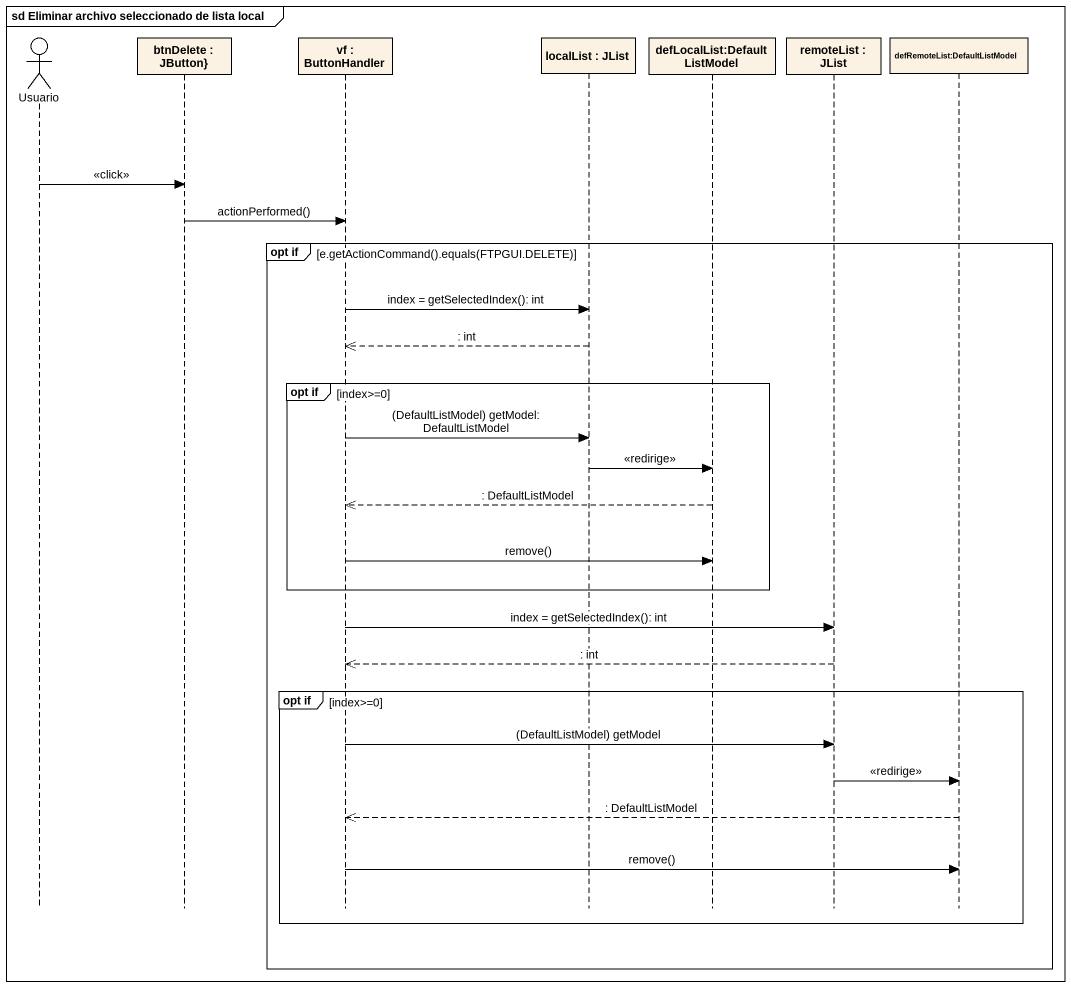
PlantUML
@startuml
mainframe sd Eliminar archivo seleccionado de lista local
hide footbox
actor Usuario
participant "btnDelete : JButton}" as btnDelete
participant "vf : ButtonHandler" as vf
participant "localList : JList" as localList
participant "defLocalList:DefaultListModel" as defLocalList
participant "remoteList : JList" as remoteList
participant "defRemoteList:DefaultListModel" as defRemoteList

Usuario -> btnDelete : <<click>>
btnDelete -> vf : actionPerformed()
group opt if [e.getActionCommand().equals(FTPGUI.DELETE)]
  vf -> localList : index = getSelectedIndex(): int
  localList -->> vf : : int
  group opt if [index>=0]
    vf -> localList : (DefaultListModel) getModel: DefaultListModel
    localList -> defLocalList : <<redirige>>
    defLocalList -->> vf : : DefaultListModel
    vf -> defLocalList : remove()
  end
  vf -> remoteList : index = getSelectedIndex(): int
  remoteList -->> vf : : int
  group opt if [index>=0]
    vf -> remoteList : (DefaultListModel) getModel
    remoteList -> defRemoteList : <<redirige>>
    defRemoteList -->> vf : : DefaultListModel
    vf -> defRemoteList : remove()
  end
end
@enduml
